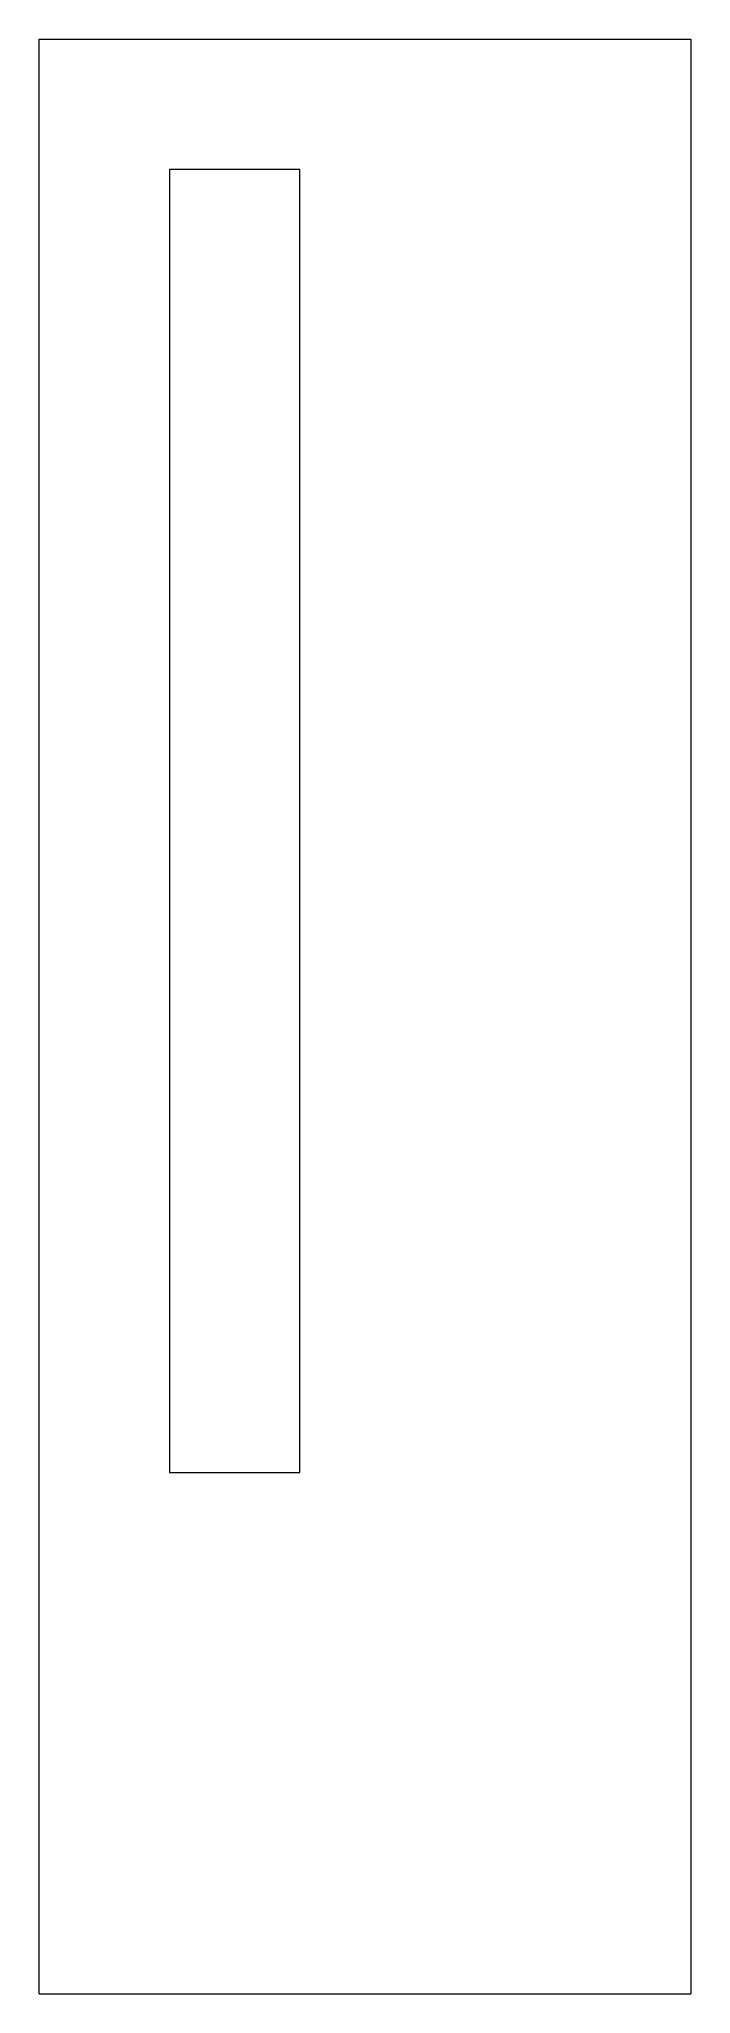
# Model space of a CAD drawing. Header units: inches. Extents: x 90 to 91.25, y 96.25 to 100.
import ezdxf

# ---------------------------------------------------------------- set-up
doc = ezdxf.new("R2010")
doc.units = ezdxf.units.IN
doc.layers.get('0').update_dxf_attribs({"linetype": 'CONTINUOUS', "lineweight": 0})

msp = doc.modelspace()

# ---------------------------------------------------------------- linework, layer by layer
for p, q in [((90, 96.25), (90, 100)), ((90, 100), (90, 100)), ((90, 100), (91.25, 100)), ((91.25, 100), (91.25, 96.25)), ((90.5, 99.75), (90.25, 99.75)), ((90.25, 99.75), (90.25, 97.25)), ((90.5, 97.25), (90.5, 99.75)), ((90.25, 97.25), (90.5, 97.25)), ((90, 96.25), (91.25, 96.25))]:
    msp.add_line(p, q)

doc.saveas('drawing.dxf')
